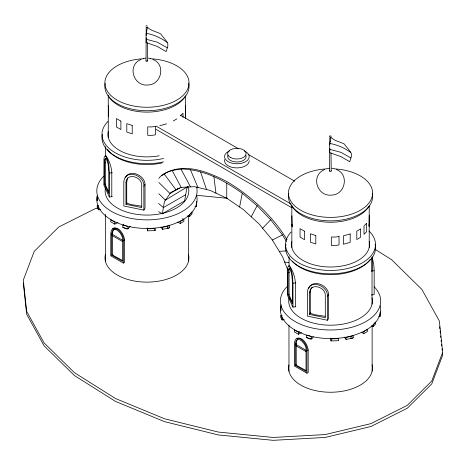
<?xml version="1.0" encoding="UTF-8"?>
<svg xmlns="http://www.w3.org/2000/svg" width="466" height="466" viewBox="0 0 466 466"><rect width="100%" height="100%" fill="white"/><g stroke="black" fill="none" stroke-linecap="round" stroke-linejoin="round"><path stroke-width="0.7" d="M146.027 60.883L146.149 37.694M146.161 35.521L146.202 27.546L146.58 27.261M329.613 171.005L329.736 148.537M329.753 144.914L329.794 137.668L330.441 137.959L330.668 137.458M104.466 162.681L104.757 159.331L105.549 158.213C108.613 161.865 108.374 167.428 108.788 171.995L108.788 193.623L104.466 184.309L104.466 162.681L105.765 162.477M288.052 272.802L288.349 269.453L289.136 268.34C292.205 271.987 291.966 277.55 292.38 282.116L292.38 303.75L288.052 294.43L288.052 272.802L289.357 272.598M122.791 260.593L113.721 255.7L112.65 254.628L112.65 233.402C112.411 231.258 113.599 228.346 116.25 229.08M306.383 370.715L297.314 365.822L296.236 364.75L296.236 343.524L296.772 340.477L297.43 339.632M125.983 182.684C126.507 171.849 142.707 176.899 141.711 185.94L141.711 207.568L125.983 204.318L125.983 182.684L127.02 181.018M309.575 292.811C310.094 281.971 326.293 287.021 325.303 296.061L325.303 317.69L309.575 314.439L309.575 292.811L310.606 291.139M329.246 136.823C329.165 135.507 331.163 135.507 331.087 136.823M158.551 211.628L162.302 213.789L164.498 201.394L170.94 192.382L181.181 187.367L194.538 186.685L210.084 190.39L226.767 198.225L243.456 209.653L259.003 223.907L272.354 240.002L282.6 256.853L287.743 269.977M239.606 207.02L242.244 193.268C224.729 180.732 204.76 169.944 182.783 169.018C174.226 169.717 164.358 171.203 158.749 178.42M125.243 177.738C129.822 168.541 144.909 175.35 145.013 184.408L145.013 208.296L143.877 210.137L123.816 205.989L123.816 182.101C124.847 168.063 144.652 175.082 143.877 186.243L143.877 210.137M127.719 177.855L126.717 181.501L126.717 203.135L131.01 204.557L141.565 206.182M308.603 288.378C312.709 278.476 328.536 285.239 328.606 294.529L328.606 318.418L327.464 320.258L307.409 316.111L307.409 292.223C308.434 278.185 328.245 285.204 327.464 296.37L327.464 320.258M97.202 198.394L97.295 196.163L97.208 200.7L97.208 198.667M196.407 206.386L196.652 201.854L196.407 206.386L194.969 206.304M280.794 308.515L280.882 306.284L280.8 310.822L280.8 308.789M380.244 313.933L379.994 316.507L378.555 316.426M379.994 316.507L380.239 311.981L380.239 314.008M251.232 216.783L257.104 205.692L242.244 193.268M145.829 26.131L146.662 25.671L147.32 26.131M125.983 204.318L127.02 202.646M143.877 186.243L145.013 184.408M309.575 314.439L310.606 312.768M327.464 296.37L328.606 294.529M188.177 186.586L186.796 188.52L184.6 200.916L162.302 213.789M112.597 229.173L113.331 228.206C119.482 226.447 123.979 234.765 124.603 239.891L124.603 262.381L123.35 263.104L110.78 255.846L110.78 233.355C112.224 220.727 124.76 233.949 123.35 240.613L123.35 263.104M189.679 216.515L191.986 213.865L191.986 211.832L189.679 214.482L189.679 216.515L187.623 215.915M373.272 326.637L375.579 323.987L375.579 321.959L373.272 324.604L373.272 326.637L371.21 326.037M130.27 226.214L127.888 228.94L122.785 227.46L122.954 225.235L123.909 224.146M306.546 337.39C314.317 341.957 312.855 335.316 306.546 335.357L306.378 337.582L311.474 339.067L313.391 336.877M161.894 175.595C181.787 160.817 208.663 171.82 228.049 182.264C251.657 196.611 272.441 216.061 287.056 239.582M262.579 228.218L270.705 219.777L257.104 205.692M312.086 287.173L310.572 289.584L310.304 291.629L310.304 313.257L314.602 314.684L325.157 316.303M180.424 115.772L183.004 113.18L183.004 117.385M179.224 188.025L170.084 193.576L158.912 182.532M187.915 186.47L165.378 200.164L158.83 193.699M173.212 121.009L176.835 118.906M182.608 218.636L183.849 219.358L180.225 221.455L180.225 223.488L177.709 222.037M180.225 223.488L183.849 221.391L183.849 219.358M363.818 333.609L367.441 331.512L367.441 329.479L363.818 331.576L363.818 333.609L361.301 332.159M105.479 155.86L105.893 155.615C109.213 160.461 111.491 166.717 111.788 172.764L111.788 196.658M114.799 224.152L114.799 222.119L110.757 219.795L110.757 221.828L114.799 224.152L117.939 222.34M179.16 188.089L176.061 189.872L164.166 173.969M112.65 233.402L111.689 233.961L111.689 255.182L122.441 261.391L122.441 240.165C123.694 234.415 112.871 223.033 111.689 233.961L122.441 240.165M185.695 194.718L163.397 207.591L158.562 203.473M123.35 240.613L124.603 239.891M111.689 255.182L112.65 254.628M289.788 268.235L289.066 269.167L289.066 295.124L291.914 301.211M301.531 332.462L298.391 334.273L294.343 331.949L294.343 329.916L298.391 332.241L299.644 331.518M296.236 343.524L295.275 344.083L295.275 365.309L306.034 371.518L306.034 350.292C307.286 344.537 296.463 333.155 295.275 344.083L306.034 350.292M308.189 350.013L308.189 372.503L306.937 373.225L306.937 350.735L308.189 350.013C307.572 344.887 303.075 336.568 296.924 338.328M295.275 365.309L296.236 364.75M272.354 240.002L282.478 234.934L286.479 241.534M141.07 59.456C126.577 65.124 133.439 86.909 148.217 84.963C161.638 84.608 165.913 64.098 152.848 59.438M324.662 169.583C310.17 175.245 317.026 197.031 331.809 195.085C345.23 194.73 349.506 174.22 336.44 169.56M166.601 123.822L159.809 125.709M162.494 229.389L162.494 227.361L169.572 225.684L169.624 227.787L162.494 229.389L160.916 226.977M169.572 227.717L167.317 228.468L167.317 226.435M346.087 339.516L346.087 337.483L353.164 335.805L353.211 337.908L346.087 339.516L344.508 337.099M353.164 337.838L350.91 338.59L350.91 336.563M97.872 208.081L95.058 208.751L58.704 227.024L34.228 251.372L23.3 280.136L26.661 311.358L44.084 342.912L74.379 372.637L115.486 398.523L164.603 418.794L218.379 432.069L273.152 437.452L325.186 434.568L370.942 423.623L407.296 405.35L431.772 381.002L442.7 352.238L439.339 321.016L421.916 289.462L391.621 259.731L375.054 249.304M143.184 58.57L145.666 58.099M326.771 168.692L329.252 168.226M147.431 230.821L147.431 228.789L155.073 228.544L155.073 230.577L147.431 230.821L147.215 227.938M112.259 196.582L109.382 197.031L109.382 173.136L112.259 172.694M104.466 184.309L105.765 184.105M295.846 306.704L292.974 307.152L292.974 283.258L295.846 282.815M371.297 271.142L374.169 270.699L373.802 264.991L372.13 256.801M288.052 294.43L289.357 294.232M371.297 295.036L374.169 294.588L374.169 270.699M100.65 209.56L98.489 209.834L97.237 207.644L97.213 205.407L98.635 205.226M284.237 319.682L282.081 319.961L280.823 317.771L280.806 315.534L282.227 315.348M279.268 251.372L286.305 250.906M331.023 340.943L338.666 340.698L338.666 338.671L331.023 338.91L331.023 340.943L330.808 338.066M196.448 195.271L227.443 198.318M284.615 261.997L288.821 262.702M148.27 58.093L150.745 58.553M331.862 168.22L334.338 168.68M146.353 33.354C154.042 34.653 160.933 37.991 167.183 42.406M146.202 39.261L157.38 42.225L167.212 47.777M329.945 143.476C337.57 144.868 344.619 147.99 350.77 152.528M329.794 149.382L340.972 152.347L350.805 157.898M122.954 225.235C129.268 225.195 130.725 231.835 122.954 227.268M146.971 27.29L146.971 27.803L146.202 27.546M180.802 115.446L238.668 148.858M248.104 154.304L294.652 181.181M156.069 126.094L291.308 204.178M156.069 129.367L291.937 207.807M111.689 235.26L122.441 241.47M295.275 345.382L306.034 351.591M306.937 373.225L294.366 365.967L294.366 343.477C295.817 330.848 308.352 344.077 306.937 350.735M289.485 265.736C292.805 270.583 295.077 276.839 295.374 282.891L295.374 306.779M106.72 158.469L106.196 158.114L105.479 159.046L105.479 185.002L108.322 191.089M270.705 219.777L282.478 234.934M181.058 169.245L190.501 186.889M172.123 170.434L181.181 187.367M292.974 307.152L287.458 295.269L287.551 269.039L287.831 267.263L288.838 265.841C292.724 270.449 292.438 277.48 292.974 283.258M109.382 197.031L103.866 185.148L103.965 158.918L104.238 157.141L105.246 155.714C109.137 160.321 108.852 167.358 109.382 173.136M190.501 169.939L197.986 187.507M200.572 171.971L206.49 189.534M213.923 176.69L215.95 193.145M154.916 229.144L155.073 230.577M439.642 326.73L439.875 328.856M440.102 330.988L440.329 333.114M440.638 335.951L440.789 337.372M441.098 340.209L441.25 341.63M441.552 344.467L441.71 345.888M442.013 348.725L442.164 350.147M442.473 352.983L442.7 355.109L431.772 383.879L407.296 408.228L370.942 426.495L325.186 437.446L273.152 440.329L218.379 434.947L164.603 421.672L115.486 401.401L74.379 375.514L44.084 345.789L26.661 314.235L23.3 283.013M280.806 315.534L282.081 317.928L282.081 319.961M97.213 205.407L98.489 207.807L98.489 209.834M331 152.889L331.215 171.005M147.407 42.767L147.623 60.883M372.008 257.873L372.019 271.031M369.223 215.344L369.072 226.36L369.223 223.756M291.856 215.793L292.229 226.878L291.856 224.204M185.631 105.223L185.48 116.238L185.631 113.634M108.269 105.671L108.636 116.756L108.269 114.083M226.744 183.022L226.767 198.225M372.13 325.722L372.13 371.146M372.031 257.314L372.031 304.152M369.212 205.995L369.229 247.388M298.391 332.241L298.391 334.273M291.844 205.355L291.862 247.469M289.066 256.667L289.048 266.237M288.967 325.099L288.967 371.239M188.52 215.77L188.538 261.024M185.619 95.874L185.619 118.335M108.252 95.233L108.275 137.348M105.479 146.545L105.456 156.11M105.374 214.255L105.374 261.117M244.376 151.007A12.314 7.112 0 0 1 245.961 161.457A12.314 7.112 0 0 1 227.798 161.457A12.314 7.112 0 0 1 229.383 151.007M245.798 155.271A9.233 5.33 0 0 1 236.879 161.982A9.233 5.33 0 0 1 227.961 155.271M249.194 160.787A12.314 7.112 0 0 1 235.802 167.871A12.314 7.112 0 0 1 224.752 159.547M196.646 195.673A50.142 28.95 0 0 1 147.046 228.462A50.142 28.95 0 0 1 97.219 195.79M196.646 187.087A50.142 28.95 0 0 1 137.01 219.3A50.142 28.95 0 0 1 103.726 176.241M188.52 254.704A41.94 24.215 0 0 1 147.029 282.128A41.94 24.215 0 0 1 105.351 254.797M188.415 187.722A41.841 24.156 0 0 1 147.029 215.076A41.841 24.156 0 0 1 105.456 187.815M159.226 155.749A39.016 22.525 0 0 1 108.252 131.47M163.56 158.487A44.963 25.956 0 0 1 112.958 151.363A44.963 25.956 0 0 1 107.966 121.428M162.156 162.937A42.919 24.78 0 0 1 107.326 149.289M163.56 161.853A44.963 25.956 0 0 1 102.357 134.394M150.314 58.739A42.086 24.302 0 0 1 182.847 95.641A42.086 24.302 0 0 1 111.129 95.716A42.086 24.302 0 0 1 143.411 58.745M185.258 96.357A40.542 23.405 0 0 1 146.435 112.114A40.542 23.405 0 0 1 108.31 95.798M188.666 83.222A42.086 24.302 0 0 1 147.029 110.739A42.086 24.302 0 0 1 105.211 83.315M147.518 60.65A0.798 0.46 0 0 1 146.93 61.337A0.798 0.46 0 0 1 146.05 60.761M380.239 305.801A50.142 28.95 0 0 1 329.549 338.578A50.142 28.95 0 0 1 281.138 304.671M374.169 286.776A50.142 28.95 0 0 1 330.126 329.992A50.142 28.95 0 0 1 287.318 286.369M372.107 364.826A41.94 24.215 0 0 1 330.621 392.25A41.94 24.215 0 0 1 288.943 364.919M372.008 297.844A41.841 24.156 0 0 1 330.621 325.204A41.841 24.156 0 0 1 289.048 297.937M369.212 241.505A39.016 22.525 0 0 1 330.615 267.012A39.016 22.525 0 0 1 291.844 241.592M368.926 230.979A44.963 25.956 0 0 1 331.611 270.437A44.963 25.956 0 0 1 291.075 232.051M370.225 259.323A42.919 24.78 0 0 1 332.147 274.649A42.919 24.78 0 0 1 292.188 261.018M375.101 244.417A44.963 25.956 0 0 1 330.627 273.816A44.963 25.956 0 0 1 285.949 244.516M334.594 168.896A42.086 24.302 0 0 1 366.317 205.873A42.086 24.302 0 0 1 294.844 205.955A42.086 24.302 0 0 1 326.322 168.902M368.851 206.479A40.542 23.405 0 0 1 330.027 222.235A40.542 23.405 0 0 1 291.902 205.92M372.252 193.349A42.086 24.302 0 0 1 330.621 220.867A42.086 24.302 0 0 1 288.798 193.442M331.105 170.772A0.798 0.46 0 0 1 330.417 171.465A0.798 0.46 0 0 1 329.724 170.772M146.662 31.484C145.404 35.113 146.662 38.864 146.027 42.493L157.38 46.495L166.141 51.604L167.812 46.361L167.812 43.519L166.548 41.293L160.566 33.802C156.174 31.577 151.066 30.913 147.442 27.238L146.662 31.484M330.248 141.606C328.996 145.235 330.254 148.986 329.613 152.621L340.972 156.617L349.727 161.731L351.405 156.489L351.405 153.64L350.135 151.415L344.158 143.93C339.766 141.699 334.652 141.035 331.035 137.359L330.248 141.606M366.596 223.301L364.016 225.894L364.016 234.305L366.596 231.713L366.596 223.301M360.422 229.027L356.799 231.13L356.799 239.541L360.422 237.439L360.422 229.027M350.187 233.944L343.401 235.831L343.401 244.242L350.187 242.355L350.187 233.944M155.428 126.391L152.114 126.909L147.739 126.915L147.739 135.326L152.114 135.321L155.428 134.802L155.428 126.391M339.021 236.512L335.706 237.031L331.326 237.037L331.326 245.448L335.706 245.442L339.021 244.924L339.021 236.512M132.216 125.43L126.793 123.653L126.793 132.064L132.216 133.841L132.216 125.43M315.808 235.551L310.385 233.775L310.385 242.186L315.808 243.963L315.808 235.551M120.898 121.125L116.448 118.568L116.448 126.979L120.898 129.536L120.898 121.125M304.49 231.247L300.04 228.69L300.04 237.101L304.49 239.658L304.49 231.247M230.35 157.426A9.233 5.33 0 0 0 245.798 155.038A9.233 5.33 0 0 0 234.491 148.508A9.233 5.33 0 0 0 230.35 157.426"/></g></svg>
